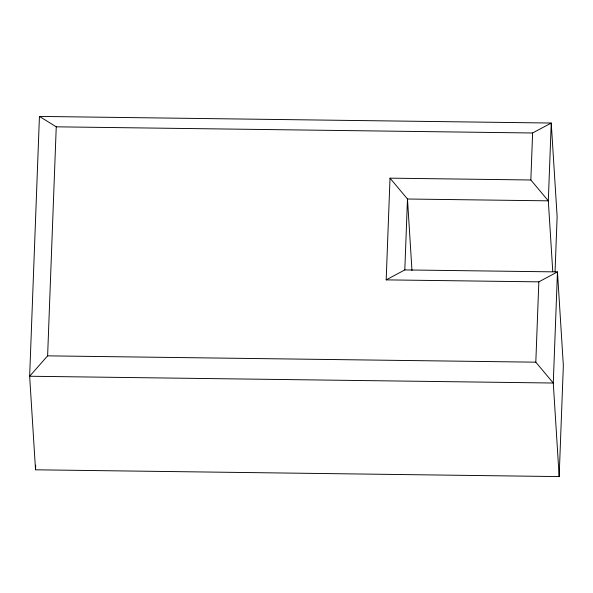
<?xml version="1.0" encoding="UTF-8"?>
<svg xmlns="http://www.w3.org/2000/svg" width="593" height="593" viewBox="0 0 593 593"><rect width="100%" height="100%" fill="white"/><g stroke="black" fill="none" stroke-linecap="round" stroke-linejoin="round"><path stroke-width="0.89" d="M555.063 271.512L557.131 216.601L551.245 123.04L39.434 116.413L29.65 376.244L35.536 469.804L559.162 476.587L563.35 365.466L557.464 271.905L404.811 269.926L386.184 279.874L390.016 178.159L530.846 179.983L548.317 200.834L552.758 271.461M35.536 469.804L35.713 465.186M559.162 476.587L553.276 383.026L29.65 376.244L47.618 355.852L56.246 126.82L39.434 116.413M404.811 269.926L407.48 199.011L390.016 178.159M530.846 179.983L532.618 132.988L551.245 123.04L548.317 200.834L407.48 199.011L411.979 270.556M535.813 362.175L538.837 281.853L557.464 271.905L553.276 383.026L535.813 362.175L47.618 355.852M56.246 126.82L532.618 132.988M386.184 279.874L538.837 281.853"/></g></svg>
